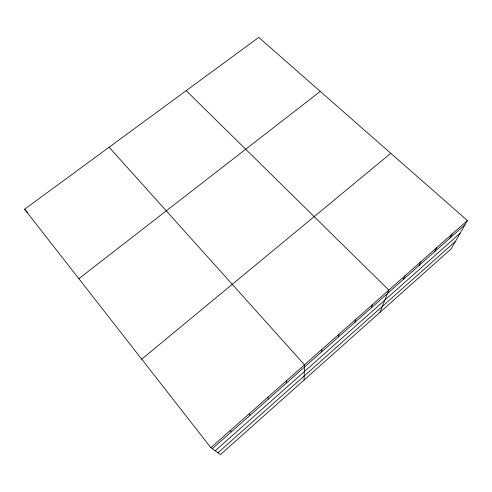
<?xml version="1.0" encoding="UTF-8"?>
<svg xmlns="http://www.w3.org/2000/svg" width="492" height="492" viewBox="0 0 492 492"><rect width="100%" height="100%" fill="white"/><g stroke="black" fill="none" stroke-linecap="round" stroke-linejoin="round"><path stroke-width="0.74" d="M304.056 380.039L304.499 364.775L109.126 147.213M321.522 351.94L321.854 349.406M338.367 337.008L338.963 334.259M354.972 322.291L355.827 319.326M371.349 307.777L372.45 304.61M379.959 312.358L388.834 290.102L186.179 90.663M403.415 279.351L404.99 275.797M419.116 265.434L420.918 261.695M434.608 251.701L436.625 247.783M449.885 238.159L452.117 234.063M467.4 220.539L451.17 248.86L220.441 454.596L210.871 447.677L24.6 209.235L258.761 37.404L467.4 220.539L210.871 447.677M215.182 450.795L460.137 233.214M217.931 452.781L455.457 241.375M212.323 448.729L464.958 224.801M141.727 359.166L390.796 153.295M78.849 278.681L320.274 91.395M24.6 209.235L27.884 212.852M230.182 430.58L231.314 431.902M249.192 413.747L250.01 415.328M267.906 397.173L268.423 399.006M286.344 380.851L286.559 382.93"/></g></svg>
